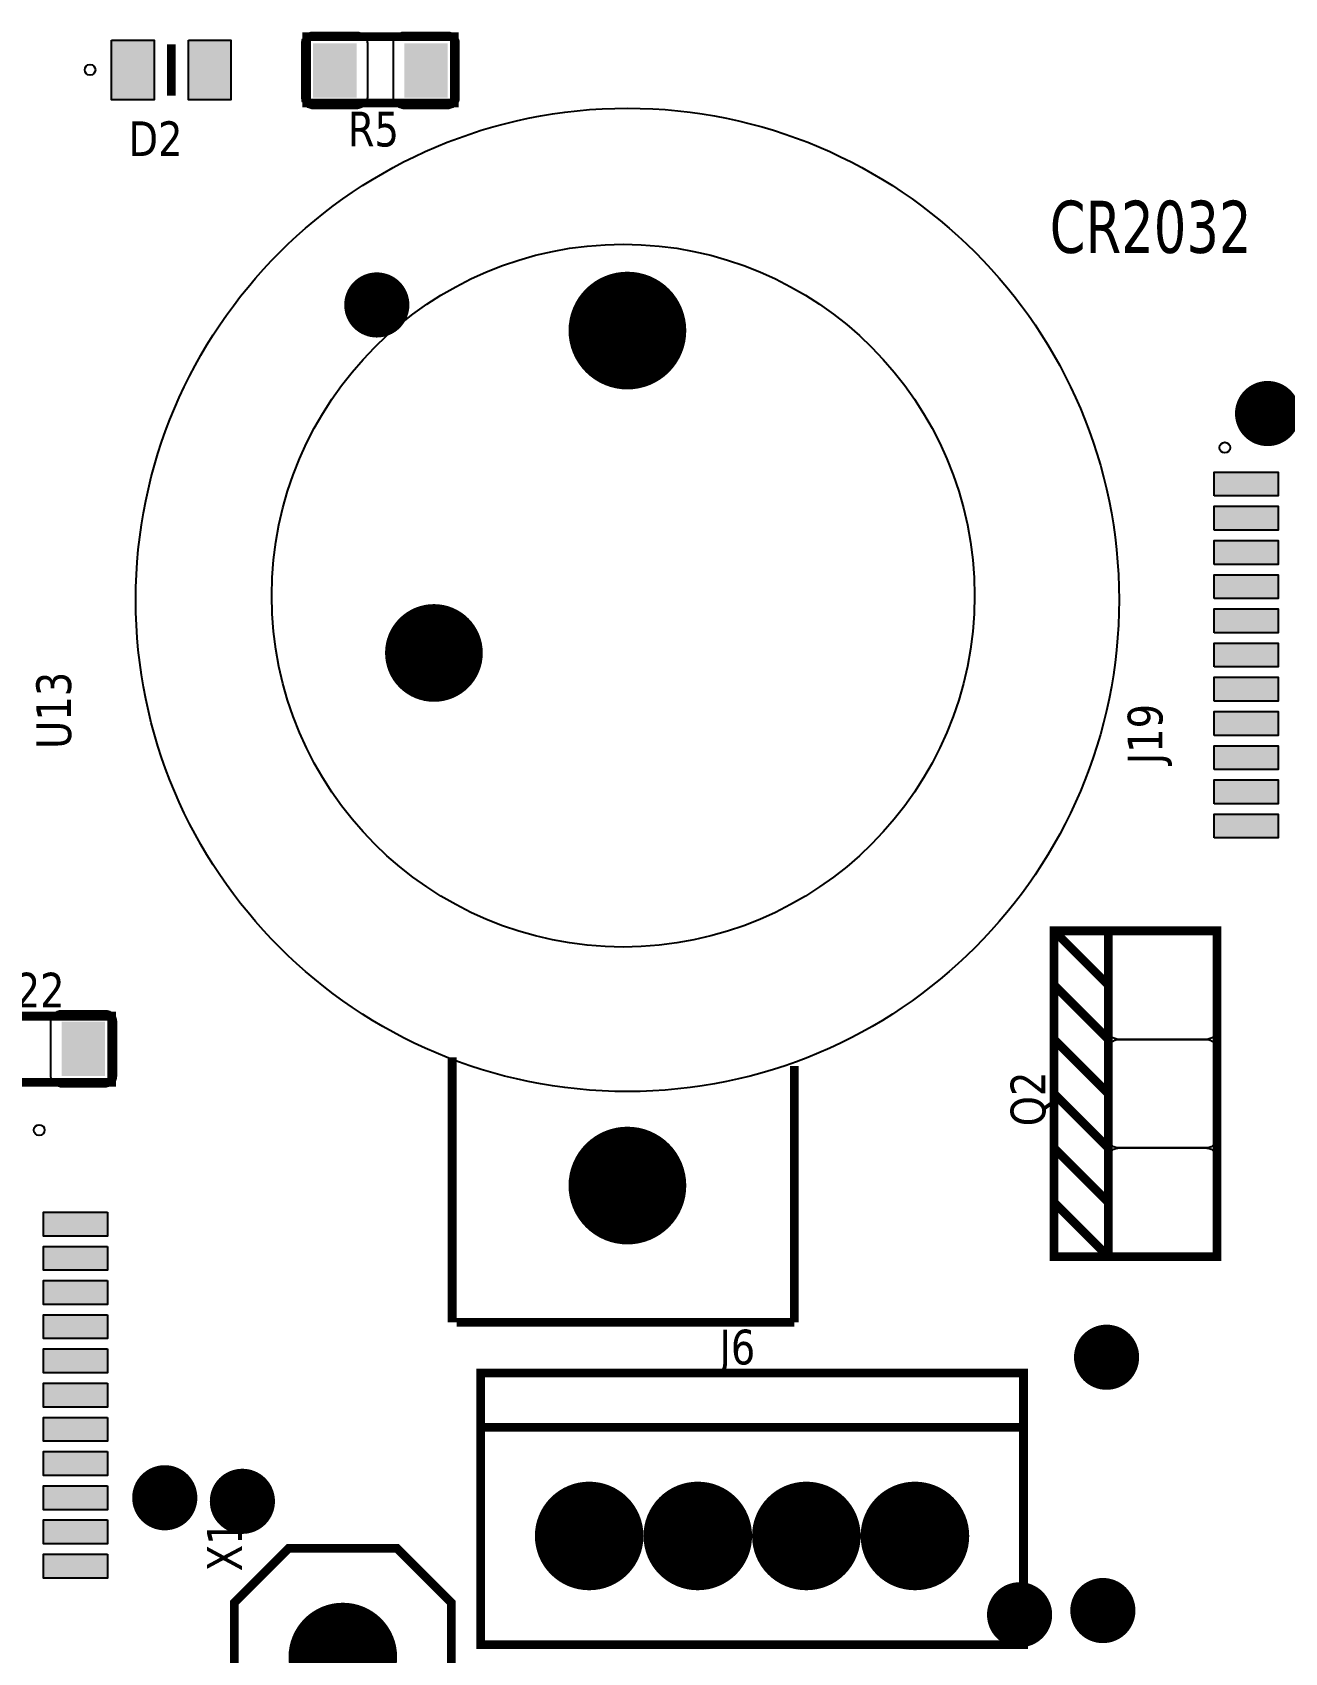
# Model space of a CAD drawing. Header units: millimetres. Extents: x 124 to 302, y 105 to 223.
# Drawn here: x 297.014 to 298.167, y 220.261 to 221.753 of the extents above; entities that cross this region are included whole.
import ezdxf

# ---------------------------------------------------------------- set-up
doc = ezdxf.new("R2010")
doc.units = ezdxf.units.MM
doc.layers.add('DESC', color=250, linetype='Continuous')
doc.styles.get("Standard").update_dxf_attribs({"font": 'tahoma.ttf'})

# ---------------------------------------------------------------- blocks, each defined once
blk = doc.blocks.new('RPAD')
blk.add_trace([(-0.5, -0.5), (-0.5, 0.5), (0.5, -0.5), (0.5, 0.5)])
blk = doc.blocks.new('EPAD')
at = {"const_width": 0.5}
blk.add_lwpolyline([(-0.25, 0, 1), (0.25, 0, 1)], format="xyb", close=True, dxfattribs=at)
blk = doc.blocks.new('PCB_CamaraClimatica')
for points, const_width in [([(149.0475, 113.6671), (149.1835, 113.6671), (149.1835, 113.7281), (149.0475, 113.7281), (149.0475, 113.6671)], 0.008), ([(149.0475, 113.6671), (149.1835, 113.6671), (149.1835, 113.7281), (149.0475, 113.7281), (149.0475, 113.6671)], 0.008), ([(149.0475, 113.6671), (149.1835, 113.6671), (149.1835, 113.7281), (149.0475, 113.7281), (149.0475, 113.6671)], 0.008), ([(148.9229, 113.7212), (148.9229, 113.674)], 0.00787), ([(148.9229, 113.7212), (148.9229, 113.674)], 0.00787), ([(148.9229, 113.7212), (148.9229, 113.674)], 0.00787), ([(149.7859, 112.6047), (149.8859, 112.6047), (149.8859, 112.9047), (149.7859, 112.9047), (149.7859, 112.6047), (149.7359, 112.6047), (149.7359, 112.9047), (149.7859, 112.9047)], 0.008), ([(149.7859, 112.8547), (149.7359, 112.9047)], 0.008), ([(149.7859, 112.6047), (149.8859, 112.6047), (149.8859, 112.9047), (149.7859, 112.9047), (149.7859, 112.6047), (149.7359, 112.6047), (149.7359, 112.9047), (149.7859, 112.9047)], 0.008), ([(149.7859, 112.8547), (149.7359, 112.9047)], 0.008), ([(149.7859, 112.6047), (149.8859, 112.6047), (149.8859, 112.9047), (149.7859, 112.9047), (149.7859, 112.6047), (149.7359, 112.6047), (149.7359, 112.9047), (149.7859, 112.9047)], 0.008), ([(149.7859, 112.8547), (149.7359, 112.9047)], 0.008), ([(149.7859, 112.8047), (149.7359, 112.8547)], 0.008), ([(149.7859, 112.8047), (149.7359, 112.8547)], 0.008), ([(149.7859, 112.8047), (149.7359, 112.8547)], 0.008), ([(148.732, 112.7651), (148.868, 112.7651), (148.868, 112.8261), (148.732, 112.8261), (148.732, 112.7651)], 0.008), ([(148.732, 112.7651), (148.868, 112.7651), (148.868, 112.8261), (148.732, 112.8261), (148.732, 112.7651)], 0.008), ([(148.732, 112.7651), (148.868, 112.7651), (148.868, 112.8261), (148.732, 112.8261), (148.732, 112.7651)], 0.008), ([(149.7859, 112.7547), (149.7359, 112.8047)], 0.008), ([(149.7859, 112.7547), (149.7359, 112.8047)], 0.008), ([(149.7859, 112.7547), (149.7359, 112.8047)], 0.008), ([(149.1816, 112.5441), (149.1816, 112.7882)], 0.008), ([(149.1816, 112.5441), (149.1816, 112.7882)], 0.008), ([(149.1816, 112.5441), (149.1816, 112.7882)], 0.008), ([(149.4966, 112.7803), (149.4966, 112.5441)], 0.008), ([(149.4966, 112.7803), (149.4966, 112.5441)], 0.008), ([(149.4966, 112.7803), (149.4966, 112.5441)], 0.008), ([(149.7859, 112.7047), (149.7359, 112.7547)], 0.008), ([(149.7859, 112.7047), (149.7359, 112.7547)], 0.008), ([(149.7859, 112.7047), (149.7359, 112.7547)], 0.008), ([(149.7859, 112.6547), (149.7359, 112.7047)], 0.008), ([(149.7859, 112.6547), (149.7359, 112.7047)], 0.008), ([(149.7859, 112.6547), (149.7359, 112.7047)], 0.008), ([(149.7859, 112.6047), (149.7359, 112.6547)], 0.008), ([(149.7859, 112.6047), (149.7359, 112.6547)], 0.008), ([(149.7859, 112.6047), (149.7359, 112.6547)], 0.008), ([(149.1856, 112.5441), (149.4966, 112.5441)], 0.008), ([(149.1856, 112.5441), (149.4966, 112.5441)], 0.008), ([(149.1856, 112.5441), (149.4966, 112.5441)], 0.008), ([(149.2078, 112.2474), (149.7078, 112.2474), (149.7078, 112.4974), (149.2078, 112.4974), (149.2078, 112.2474)], 0.008), ([(149.2078, 112.2474), (149.7078, 112.2474), (149.7078, 112.4974), (149.2078, 112.4974), (149.2078, 112.2474)], 0.008), ([(149.2078, 112.2474), (149.7078, 112.2474), (149.7078, 112.4974), (149.2078, 112.4974), (149.2078, 112.2474)], 0.008), ([(149.2078, 112.4474), (149.7078, 112.4474)], 0.008), ([(149.2078, 112.4474), (149.7078, 112.4474)], 0.008), ([(149.2078, 112.4474), (149.7078, 112.4474)], 0.008), ([(149.1809, 112.2859), (149.1809, 111.9859), (149.1309, 111.9359), (149.0309, 111.9359), (148.9809, 111.9859), (148.9809, 112.2859), (149.0309, 112.3359), (149.1309, 112.3359), (149.1809, 112.2859)], 0.008), ([(149.1809, 112.2859), (149.1809, 111.9859), (149.1309, 111.9359), (149.0309, 111.9359), (148.9809, 111.9859), (148.9809, 112.2859), (149.0309, 112.3359), (149.1309, 112.3359), (149.1809, 112.2859)], 0.008), ([(149.1809, 112.2859), (149.1809, 111.9859), (149.1309, 111.9359), (149.0309, 111.9359), (148.9809, 111.9859), (148.9809, 112.2859), (149.0309, 112.3359), (149.1309, 112.3359), (149.1809, 112.2859)], 0.008)]:
    blk.add_lwpolyline(points, dxfattribs=dict(const_width=const_width))
for points in [[(149.0935, 113.6621), (149.0535, 113.6621), (149.0524, 113.6621), (149.0514, 113.6623), (149.0505, 113.6625), (149.0495, 113.6629), (149.0487, 113.6633), (149.0478, 113.6638), (149.0471, 113.6643), (149.0464, 113.665), (149.0457, 113.6657), (149.0451, 113.6665), (149.0447, 113.6673), (149.0442, 113.6682), (149.0439, 113.6691), (149.0437, 113.67), (149.0435, 113.6711), (149.0435, 113.6721), (149.0435, 113.7221), (149.0435, 113.7231), (149.0437, 113.7241), (149.0439, 113.7251), (149.0442, 113.726), (149.0447, 113.7269), (149.0451, 113.7277), (149.0457, 113.7285), (149.0464, 113.7292), (149.0471, 113.7298), (149.0478, 113.7304), (149.0487, 113.7309), (149.0495, 113.7313), (149.0505, 113.7317), (149.0514, 113.7319), (149.0524, 113.732), (149.0535, 113.7321), (149.0935, 113.7321), (149.0945, 113.732), (149.0955, 113.7319), (149.0965, 113.7317), (149.0974, 113.7313), (149.0983, 113.7309), (149.0991, 113.7304), (149.0999, 113.7298), (149.1006, 113.7292), (149.1012, 113.7285), (149.1018, 113.7277), (149.1023, 113.7269), (149.1027, 113.726), (149.103, 113.7251), (149.1033, 113.7241), (149.1034, 113.7231), (149.1035, 113.7221), (149.1035, 113.6721), (149.1034, 113.6711), (149.1033, 113.67), (149.103, 113.6691), (149.1027, 113.6682), (149.1023, 113.6673), (149.1018, 113.6665), (149.1012, 113.6657), (149.1006, 113.665), (149.0999, 113.6643), (149.0991, 113.6638), (149.0983, 113.6633), (149.0974, 113.6629), (149.0965, 113.6625), (149.0955, 113.6623), (149.0945, 113.6621), (149.0935, 113.6621)], [(149.1775, 113.6621), (149.1375, 113.6621), (149.1364, 113.6621), (149.1354, 113.6623), (149.1345, 113.6625), (149.1335, 113.6629), (149.1327, 113.6633), (149.1318, 113.6638), (149.1311, 113.6643), (149.1304, 113.665), (149.1297, 113.6657), (149.1291, 113.6665), (149.1287, 113.6673), (149.1282, 113.6682), (149.1279, 113.6691), (149.1277, 113.67), (149.1275, 113.6711), (149.1275, 113.6721), (149.1275, 113.7221), (149.1275, 113.7231), (149.1277, 113.7241), (149.1279, 113.7251), (149.1282, 113.726), (149.1287, 113.7269), (149.1291, 113.7277), (149.1297, 113.7285), (149.1304, 113.7292), (149.1311, 113.7298), (149.1318, 113.7304), (149.1327, 113.7309), (149.1335, 113.7313), (149.1345, 113.7317), (149.1354, 113.7319), (149.1364, 113.732), (149.1375, 113.7321), (149.1775, 113.7321), (149.1785, 113.732), (149.1795, 113.7319), (149.1805, 113.7317), (149.1814, 113.7313), (149.1823, 113.7309), (149.1831, 113.7304), (149.1839, 113.7298), (149.1846, 113.7292), (149.1852, 113.7285), (149.1858, 113.7277), (149.1863, 113.7269), (149.1867, 113.726), (149.187, 113.7251), (149.1873, 113.7241), (149.1874, 113.7231), (149.1875, 113.7221), (149.1875, 113.6721), (149.1874, 113.6711), (149.1873, 113.67), (149.187, 113.6691), (149.1867, 113.6682), (149.1863, 113.6673), (149.1858, 113.6665), (149.1852, 113.6657), (149.1846, 113.665), (149.1839, 113.6643), (149.1831, 113.6638), (149.1823, 113.6633), (149.1814, 113.6629), (149.1805, 113.6625), (149.1795, 113.6623), (149.1785, 113.6621), (149.1775, 113.6621)], [(148.868, 113.7251), (148.907, 113.7251), (148.907, 113.6701), (148.868, 113.6701), (148.868, 113.7251)], [(148.9388, 113.7251), (148.9778, 113.7251), (148.9778, 113.6701), (148.9388, 113.6701), (148.9388, 113.7251)], [(149.8834, 113.3052), (149.8834, 113.3272), (149.9424, 113.3272), (149.9424, 113.3052), (149.8834, 113.3052)], [(149.8834, 113.2737), (149.8834, 113.2957), (149.9424, 113.2957), (149.9424, 113.2737), (149.8834, 113.2737)], [(149.8834, 113.2422), (149.8834, 113.2642), (149.9424, 113.2642), (149.9424, 113.2422), (149.8834, 113.2422)], [(149.8834, 113.2107), (149.8834, 113.2327), (149.9424, 113.2327), (149.9424, 113.2107), (149.8834, 113.2107)], [(149.8834, 113.1792), (149.8834, 113.2012), (149.9424, 113.2012), (149.9424, 113.1792), (149.8834, 113.1792)], [(149.8834, 113.1477), (149.8834, 113.1697), (149.9424, 113.1697), (149.9424, 113.1477), (149.8834, 113.1477)], [(149.8834, 113.1162), (149.8834, 113.1382), (149.9424, 113.1382), (149.9424, 113.1162), (149.8834, 113.1162)], [(149.8834, 113.0847), (149.8834, 113.1067), (149.9424, 113.1067), (149.9424, 113.0847), (149.8834, 113.0847)], [(149.8834, 113.0532), (149.8834, 113.0752), (149.9424, 113.0752), (149.9424, 113.0532), (149.8834, 113.0532)], [(149.8834, 113.0217), (149.8834, 113.0437), (149.9424, 113.0437), (149.9424, 113.0217), (149.8834, 113.0217)], [(149.8834, 112.9902), (149.8834, 113.0122), (149.9424, 113.0122), (149.9424, 112.9902), (149.8834, 112.9902)], [(149.7859, 112.8147), (149.7859, 112.8947), (149.7859, 112.8957), (149.7861, 112.8967), (149.7863, 112.8977), (149.7867, 112.8986), (149.7871, 112.8995), (149.7876, 112.9003), (149.7881, 112.9011), (149.7888, 112.9018), (149.7895, 112.9024), (149.7902, 112.903), (149.7911, 112.9035), (149.7919, 112.9039), (149.7929, 112.9042), (149.7938, 112.9045), (149.7948, 112.9046), (149.7959, 112.9047), (149.8759, 112.9047), (149.8769, 112.9046), (149.8779, 112.9045), (149.8789, 112.9042), (149.8798, 112.9039), (149.8807, 112.9035), (149.8815, 112.903), (149.8823, 112.9024), (149.883, 112.9018), (149.8836, 112.9011), (149.8842, 112.9003), (149.8847, 112.8995), (149.8851, 112.8986), (149.8854, 112.8977), (149.8857, 112.8967), (149.8858, 112.8957), (149.8859, 112.8947), (149.8859, 112.8147), (149.8858, 112.8136), (149.8857, 112.8126), (149.8854, 112.8116), (149.8851, 112.8107), (149.8847, 112.8098), (149.8842, 112.809), (149.8836, 112.8082), (149.883, 112.8075), (149.8823, 112.8069), (149.8815, 112.8063), (149.8807, 112.8058), (149.8798, 112.8054), (149.8789, 112.8051), (149.8779, 112.8049), (149.8769, 112.8047), (149.8759, 112.8047), (149.7959, 112.8047), (149.7948, 112.8047), (149.7938, 112.8049), (149.7929, 112.8051), (149.7919, 112.8054), (149.7911, 112.8058), (149.7902, 112.8063), (149.7895, 112.8069), (149.7888, 112.8075), (149.7881, 112.8082), (149.7876, 112.809), (149.7871, 112.8098), (149.7867, 112.8107), (149.7863, 112.8116), (149.7861, 112.8126), (149.7859, 112.8136), (149.7859, 112.8147)], [(148.822, 112.8311), (148.862, 112.8311), (148.863, 112.831), (148.864, 112.8309), (148.865, 112.8307), (148.8659, 112.8303), (148.8668, 112.8299), (148.8676, 112.8294), (148.8684, 112.8288), (148.8691, 112.8282), (148.8697, 112.8275), (148.8703, 112.8267), (148.8708, 112.8259), (148.8712, 112.825), (148.8715, 112.8241), (148.8718, 112.8231), (148.8719, 112.8221), (148.872, 112.8211), (148.872, 112.7711), (148.8719, 112.7701), (148.8718, 112.769), (148.8715, 112.7681), (148.8712, 112.7672), (148.8708, 112.7663), (148.8703, 112.7655), (148.8697, 112.7647), (148.8691, 112.764), (148.8684, 112.7633), (148.8676, 112.7628), (148.8668, 112.7623), (148.8659, 112.7619), (148.865, 112.7615), (148.864, 112.7613), (148.863, 112.7611), (148.862, 112.7611), (148.822, 112.7611), (148.8209, 112.7611), (148.8199, 112.7613), (148.819, 112.7615), (148.818, 112.7619), (148.8172, 112.7623), (148.8163, 112.7628), (148.8156, 112.7633), (148.8149, 112.764), (148.8142, 112.7647), (148.8137, 112.7655), (148.8132, 112.7663), (148.8127, 112.7672), (148.8124, 112.7681), (148.8122, 112.769), (148.812, 112.7701), (148.812, 112.7711), (148.812, 112.8211), (148.812, 112.8221), (148.8122, 112.8231), (148.8124, 112.8241), (148.8127, 112.825), (148.8132, 112.8259), (148.8137, 112.8267), (148.8142, 112.8275), (148.8149, 112.8282), (148.8156, 112.8288), (148.8163, 112.8294), (148.8172, 112.8299), (148.818, 112.8303), (148.819, 112.8307), (148.8199, 112.8309), (148.8209, 112.831), (148.822, 112.8311)], [(149.7859, 112.7147), (149.7859, 112.7947), (149.7859, 112.7957), (149.7861, 112.7967), (149.7863, 112.7977), (149.7867, 112.7986), (149.7871, 112.7995), (149.7876, 112.8003), (149.7881, 112.8011), (149.7888, 112.8018), (149.7895, 112.8024), (149.7902, 112.803), (149.7911, 112.8035), (149.7919, 112.8039), (149.7929, 112.8042), (149.7938, 112.8045), (149.7948, 112.8046), (149.7959, 112.8047), (149.8759, 112.8047), (149.8769, 112.8046), (149.8779, 112.8045), (149.8789, 112.8042), (149.8798, 112.8039), (149.8807, 112.8035), (149.8815, 112.803), (149.8823, 112.8024), (149.883, 112.8018), (149.8836, 112.8011), (149.8842, 112.8003), (149.8847, 112.7995), (149.8851, 112.7986), (149.8854, 112.7977), (149.8857, 112.7967), (149.8858, 112.7957), (149.8859, 112.7947), (149.8859, 112.7147), (149.8858, 112.7136), (149.8857, 112.7126), (149.8854, 112.7116), (149.8851, 112.7107), (149.8847, 112.7098), (149.8842, 112.709), (149.8836, 112.7082), (149.883, 112.7075), (149.8823, 112.7069), (149.8815, 112.7063), (149.8807, 112.7058), (149.8798, 112.7054), (149.8789, 112.7051), (149.8779, 112.7049), (149.8769, 112.7047), (149.8759, 112.7047), (149.7959, 112.7047), (149.7948, 112.7047), (149.7938, 112.7049), (149.7929, 112.7051), (149.7919, 112.7054), (149.7911, 112.7058), (149.7902, 112.7063), (149.7895, 112.7069), (149.7888, 112.7075), (149.7881, 112.7082), (149.7876, 112.709), (149.7871, 112.7098), (149.7867, 112.7107), (149.7863, 112.7116), (149.7861, 112.7126), (149.7859, 112.7136), (149.7859, 112.7147)], [(149.7859, 112.6147), (149.7859, 112.6947), (149.7859, 112.6957), (149.7861, 112.6967), (149.7863, 112.6977), (149.7867, 112.6986), (149.7871, 112.6995), (149.7876, 112.7003), (149.7881, 112.7011), (149.7888, 112.7018), (149.7895, 112.7024), (149.7902, 112.703), (149.7911, 112.7035), (149.7919, 112.7039), (149.7929, 112.7042), (149.7938, 112.7045), (149.7948, 112.7046), (149.7959, 112.7047), (149.8759, 112.7047), (149.8769, 112.7046), (149.8779, 112.7045), (149.8789, 112.7042), (149.8798, 112.7039), (149.8807, 112.7035), (149.8815, 112.703), (149.8823, 112.7024), (149.883, 112.7018), (149.8836, 112.7011), (149.8842, 112.7003), (149.8847, 112.6995), (149.8851, 112.6986), (149.8854, 112.6977), (149.8857, 112.6967), (149.8858, 112.6957), (149.8859, 112.6947), (149.8859, 112.6147), (149.8858, 112.6136), (149.8857, 112.6126), (149.8854, 112.6116), (149.8851, 112.6107), (149.8847, 112.6098), (149.8842, 112.609), (149.8836, 112.6082), (149.883, 112.6075), (149.8823, 112.6069), (149.8815, 112.6063), (149.8807, 112.6058), (149.8798, 112.6054), (149.8789, 112.6051), (149.8779, 112.6049), (149.8769, 112.6047), (149.8759, 112.6047), (149.7959, 112.6047), (149.7948, 112.6047), (149.7938, 112.6049), (149.7929, 112.6051), (149.7919, 112.6054), (149.7911, 112.6058), (149.7902, 112.6063), (149.7895, 112.6069), (149.7888, 112.6075), (149.7881, 112.6082), (149.7876, 112.609), (149.7871, 112.6098), (149.7867, 112.6107), (149.7863, 112.6116), (149.7861, 112.6126), (149.7859, 112.6136), (149.7859, 112.6147)], [(148.8643, 112.6456), (148.8643, 112.6236), (148.8053, 112.6236), (148.8053, 112.6456), (148.8643, 112.6456)], [(148.8643, 112.6141), (148.8643, 112.5921), (148.8053, 112.5921), (148.8053, 112.6141), (148.8643, 112.6141)], [(148.8643, 112.5826), (148.8643, 112.5606), (148.8053, 112.5606), (148.8053, 112.5826), (148.8643, 112.5826)], [(148.8643, 112.5511), (148.8643, 112.5291), (148.8053, 112.5291), (148.8053, 112.5511), (148.8643, 112.5511)], [(148.8643, 112.5196), (148.8643, 112.4976), (148.8053, 112.4976), (148.8053, 112.5196), (148.8643, 112.5196)], [(148.8643, 112.4881), (148.8643, 112.4661), (148.8053, 112.4661), (148.8053, 112.4881), (148.8643, 112.4881)], [(148.8643, 112.4566), (148.8643, 112.4346), (148.8053, 112.4346), (148.8053, 112.4566), (148.8643, 112.4566)], [(148.8643, 112.4251), (148.8643, 112.4031), (148.8053, 112.4031), (148.8053, 112.4251), (148.8643, 112.4251)], [(148.8643, 112.3936), (148.8643, 112.3716), (148.8053, 112.3716), (148.8053, 112.3936), (148.8643, 112.3936)], [(148.8643, 112.3621), (148.8643, 112.3401), (148.8053, 112.3401), (148.8053, 112.3621), (148.8643, 112.3621)], [(148.8643, 112.3306), (148.8643, 112.3086), (148.8053, 112.3086), (148.8053, 112.3306), (148.8643, 112.3306)]]:
    blk.add_lwpolyline(points, close=True)
for centre, radius in [((148.8481, 113.6976), 0.00492), ((148.8481, 113.6976), 0.00492), ((148.8481, 113.6976), 0.00492), ((149.343, 113.2095), 0.4528), ((149.343, 113.2095), 0.4528), ((149.343, 113.2095), 0.4528), ((149.3391, 113.2134), 0.3236), ((149.3391, 113.2134), 0.3236), ((149.3391, 113.2134), 0.3236), ((149.8932, 113.3497), 0.00492), ((149.8932, 113.3497), 0.00492), ((149.8932, 113.3497), 0.00492), ((148.8013, 112.7212), 0.00492), ((148.8013, 112.7212), 0.00492), ((148.8013, 112.7212), 0.00492)]:
    blk.add_circle(centre, radius)
for name, p, xscale, yscale in [('RPAD', (148.8875, 113.6976), 0.039, 0.055), ('RPAD', (148.9583, 113.6976), 0.039, 0.055), ('EPAD', (149.1122, 113.4811), 0.06, 0.06), ('EPAD', (149.343, 113.4575), 0.108425, 0.108425), ('EPAD', (149.9326, 113.3811), 0.06, 0.06), ('EPAD', (149.1648, 113.1606), 0.09, 0.09), ('RPAD', (148.842, 112.7961), 0.04, 0.05), ('EPAD', (149.343, 112.6701), 0.108425, 0.108425), ('EPAD', (149.7843, 112.512), 0.06, 0.06), ('EPAD', (148.9169, 112.3826), 0.06, 0.06), ('EPAD', (148.9884, 112.3793), 0.06, 0.06), ('EPAD', (149.3078, 112.3474), 0.1, 0.1), ('EPAD', (149.4078, 112.3474), 0.1, 0.1), ('EPAD', (149.5078, 112.3474), 0.1, 0.1), ('EPAD', (149.6078, 112.3474), 0.1, 0.1), ('EPAD', (149.7042, 112.2748), 0.06, 0.06), ('EPAD', (149.7809, 112.2787), 0.06, 0.06), ('EPAD', (149.0809, 112.2359), 0.1, 0.1)]:
    blk.add_blockref(name, p, dxfattribs=dict(xscale=xscale, yscale=yscale))
for p, xscale, yscale, rotation in [((149.0735, 113.6971), 0.04, 0.05, 180), ((149.1575, 113.6971), 0.04, 0.05, 180), ((149.9129, 113.3162), 0.022, 0.059, 90), ((149.9129, 113.2847), 0.022, 0.059, 90), ((149.9129, 113.2532), 0.022, 0.059, 90), ((149.9129, 113.2217), 0.022, 0.059, 90), ((149.9129, 113.1902), 0.022, 0.059, 90), ((149.9129, 113.1587), 0.022, 0.059, 90), ((149.9129, 113.1272), 0.022, 0.059, 90), ((149.9129, 113.0957), 0.022, 0.059, 90), ((149.9129, 113.0642), 0.022, 0.059, 90), ((149.9129, 113.0327), 0.022, 0.059, 90), ((149.9129, 113.0012), 0.022, 0.059, 90), ((148.8348, 112.6346), 0.022, 0.059, 270), ((148.8348, 112.6031), 0.022, 0.059, 270), ((148.8348, 112.5716), 0.022, 0.059, 270), ((148.8348, 112.5401), 0.022, 0.059, 270), ((148.8348, 112.5086), 0.022, 0.059, 270), ((148.8348, 112.4771), 0.022, 0.059, 270), ((148.8348, 112.4456), 0.022, 0.059, 270), ((148.8348, 112.4141), 0.022, 0.059, 270), ((148.8348, 112.3826), 0.022, 0.059, 270), ((148.8348, 112.3511), 0.022, 0.059, 270), ((148.8348, 112.3196), 0.022, 0.059, 270)]:
    blk.add_blockref('RPAD', p, dxfattribs=dict(xscale=xscale, yscale=yscale, rotation=rotation))
for s, height, width, p in [('R5', 0.032, 0.9375, (149.0855, 113.6271)), ('R5', 0.032, 0.9375, (149.0855, 113.6271)), ('R5', 0.032, 0.9375, (149.0855, 113.6271)), ('D2', 0.032, 0.9375, (148.8835, 113.6182)), ('D2', 0.032, 0.9375, (148.8835, 113.6182)), ('D2', 0.032, 0.9375, (148.8835, 113.6182)), ('CR2032', 0.048, 0.833333, (149.732, 113.5291)), ('CR2032', 0.048, 0.833333, (149.732, 113.5291)), ('CR2032', 0.048, 0.833333, (149.732, 113.5291)), ('R22', 0.032, 0.9375, (148.755, 112.8341)), ('R22', 0.032, 0.9375, (148.755, 112.8341)), ('R22', 0.032, 0.9375, (148.755, 112.8341)), ('J6', 0.032, 0.9375, (149.4278, 112.5054)), ('J6', 0.032, 0.9375, (149.4278, 112.5054)), ('J6', 0.032, 0.9375, (149.4278, 112.5054))]:
    blk.add_text(s, height=height, dxfattribs=dict(width=width)).set_placement(p)
at = {"width": 0.9375}
for s, p in [('U13', (148.8306, 113.0723)), ('U13', (148.8306, 113.0723)), ('U13', (148.8306, 113.0723)), ('J19', (149.8358, 113.0582)), ('J19', (149.8358, 113.0582)), ('J19', (149.8358, 113.0582)), ('Q2', (149.7279, 112.7247)), ('Q2', (149.7279, 112.7247)), ('Q2', (149.7279, 112.7247)), ('X1', (148.9879, 112.3149)), ('X1', (148.9879, 112.3149)), ('X1', (148.9879, 112.3149))]:
    blk.add_text(s, height=0.032, rotation=90, dxfattribs=at).set_placement(p)

msp = doc.modelspace()

# ---------------------------------------------------------------- block references
at = {"layer": 'DESC'}
msp.add_blockref('PCB_CamaraClimatica', (148.219, 108.0207), dxfattribs=at)

doc.saveas('drawing.dxf')
